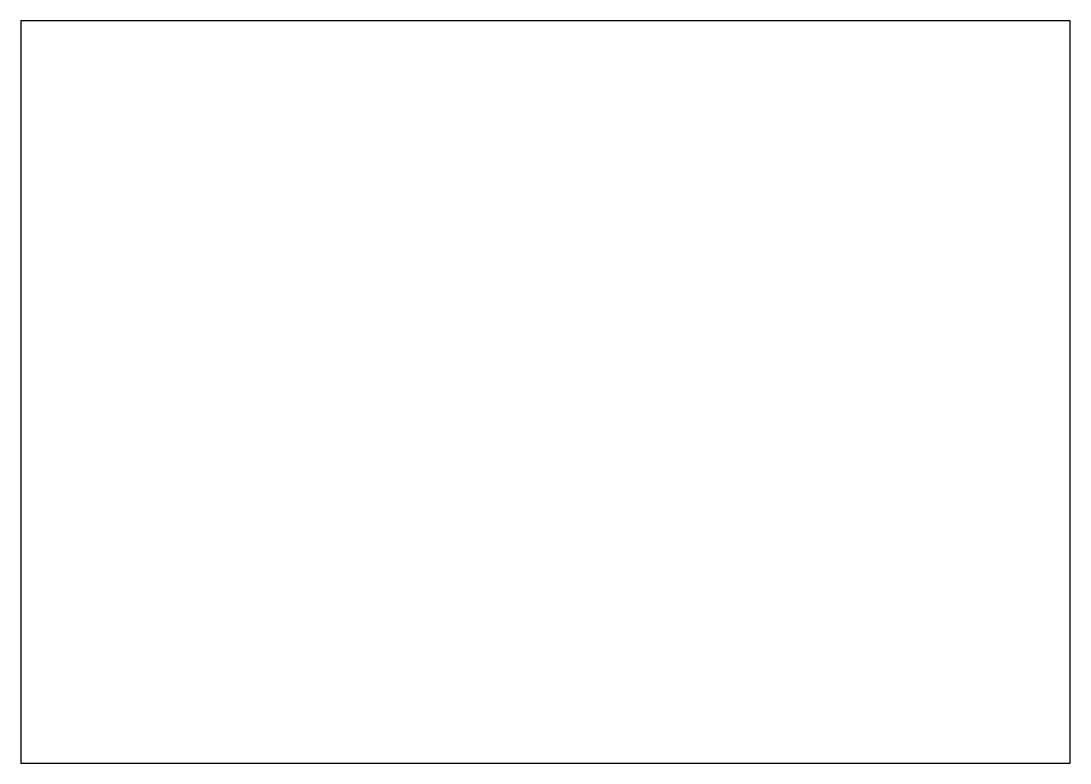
# Paper-space layout '橫A4-2' of a CAD drawing. Header units: millimetres. Extents: x 3 to 263, y 10 to 194.
import ezdxf

# ---------------------------------------------------------------- set-up
doc = ezdxf.new("R2010")
doc.units = ezdxf.units.MM
doc.header["$LTSCALE"] = 6
doc.layers.get('0').update_dxf_attribs({"linetype": 'CONTINUOUS'})
doc.layers.add('2', color=2, linetype='CONTINUOUS')

# ---------------------------------------------------------------- blocks, each defined once
blk = doc.blocks.new('AA3')
blk.add_lwpolyline([(0, 0), (420, 0), (420, 297), (0, 297)], close=True)

psp = doc.layouts.new('橫A4-2')

# ---------------------------------------------------------------- block references
at = {"layer": '2', "xscale": 0.6200000000000001, "yscale": 0.6200000000000001, "zscale": 0.6200000000000001}
psp.add_blockref('AA3', (2.75, 9.86), dxfattribs=at)

# ---------------------------------------------------------------- viewports
at = {"layer": '0'}
psp.add_viewport(center=(132.95, 101.93), size=(260.4, 184.14), view_center_point=(630, 148.5), view_height=297, dxfattribs=at)

doc.saveas('drawing.dxf')
